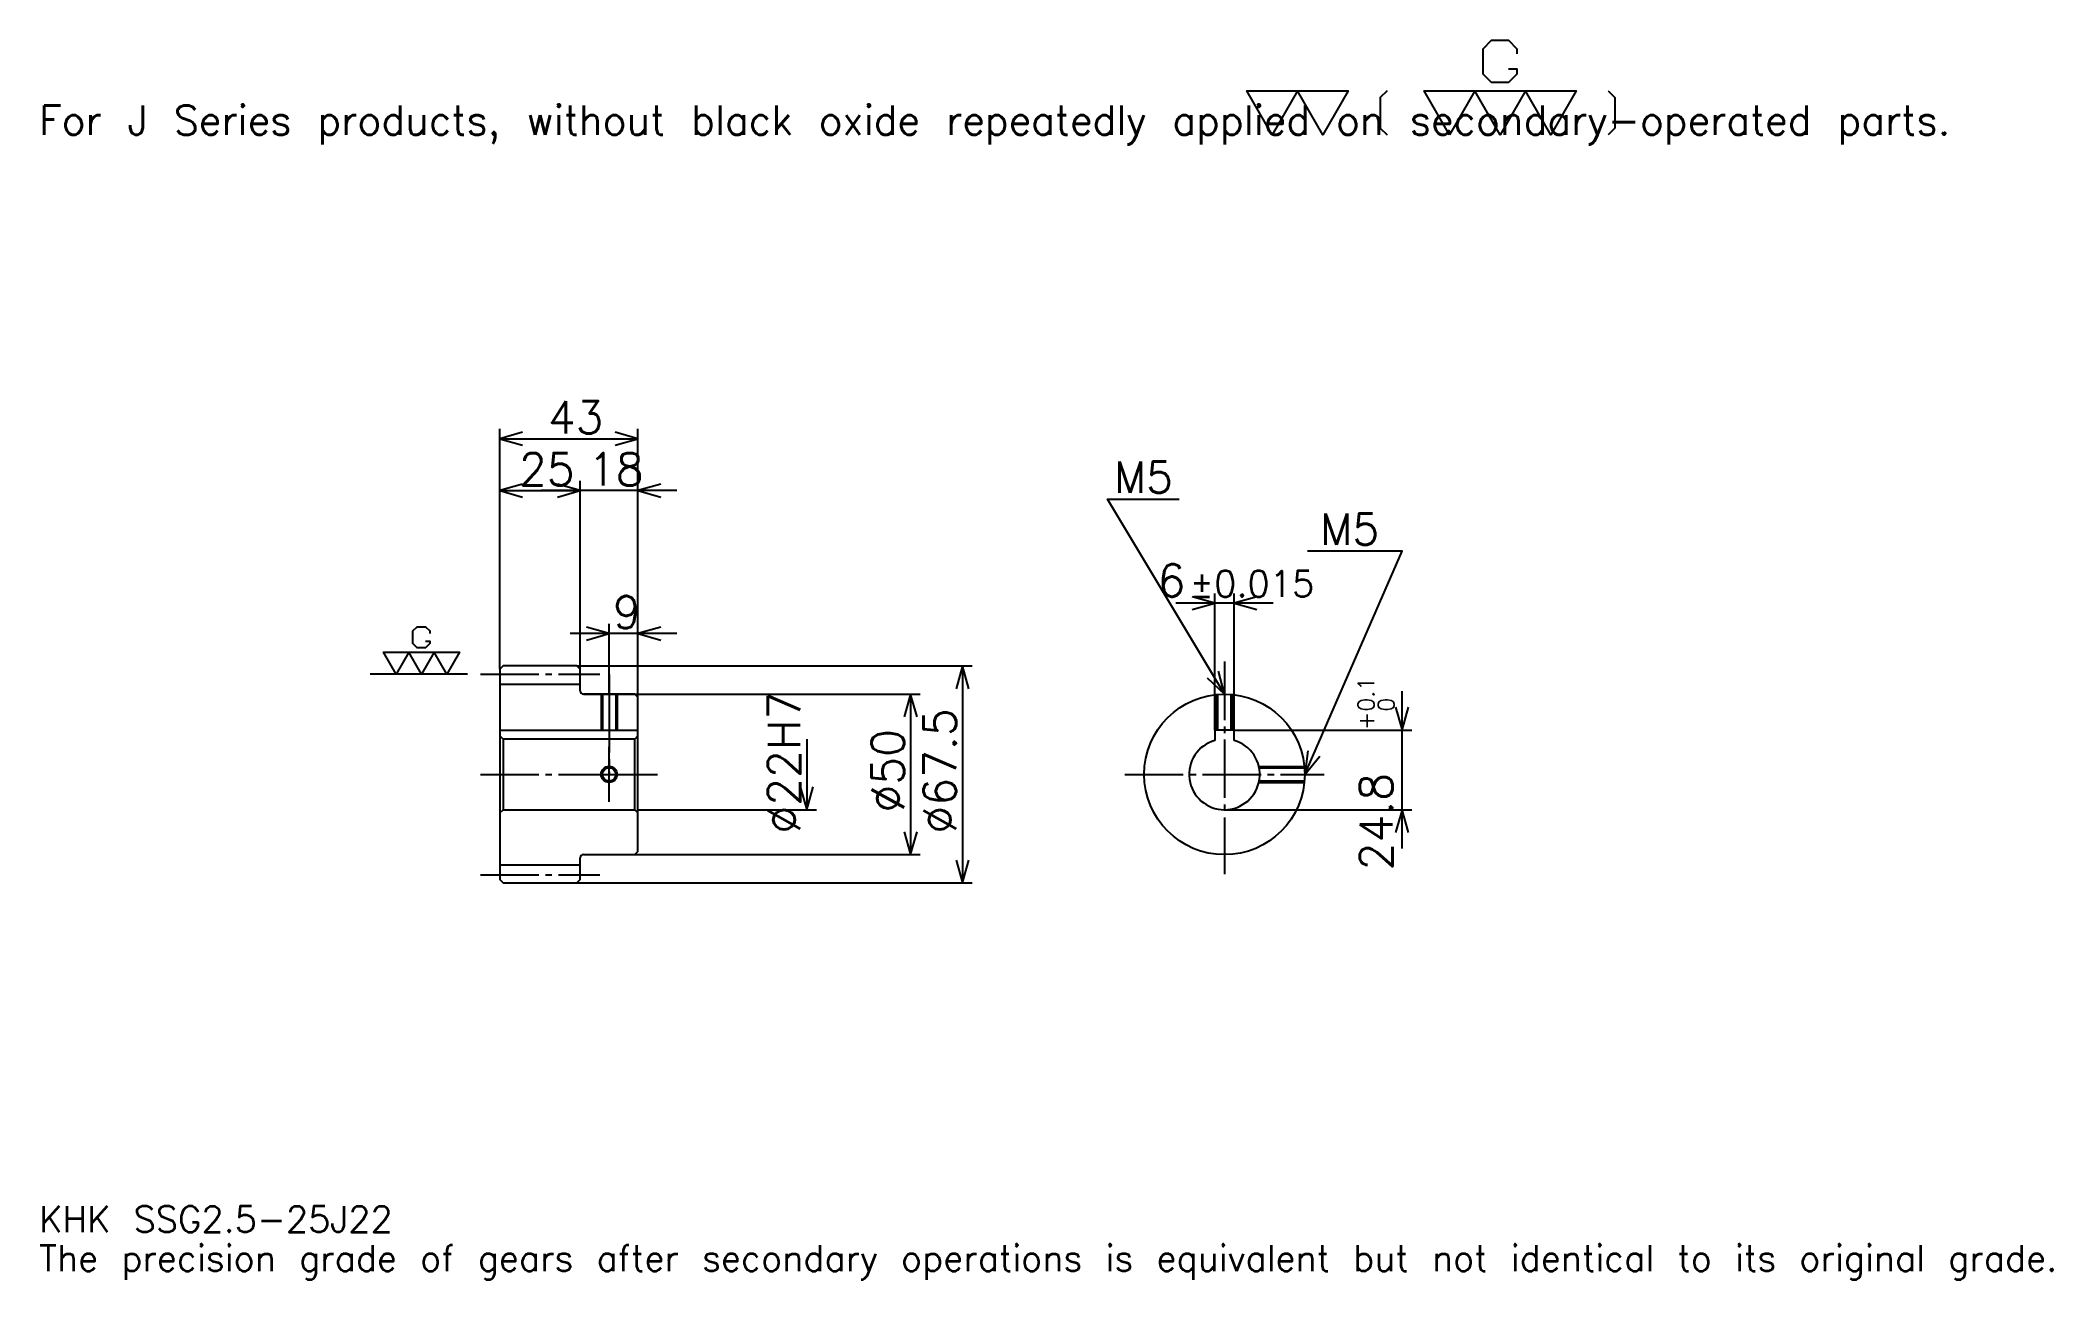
# Model space of a CAD drawing. Extents: x 21 to 647, y 7 to 393.
import ezdxf

# ---------------------------------------------------------------- set-up
doc = ezdxf.new("R2010")
doc.units = 0
doc.linetypes.add('DASHDOT', pattern=[24.260869, 18.195652, -2.021739, 2.021739, -2.021739])
doc.layers.get('0').update_dxf_attribs({"linetype": 'CONTINUOUS'})
doc.layers.add('DASHDOT', color=6, linetype='DASHDOT')
doc.styles.add('KANJI', font='TXT', dxfattribs={"bigfont": 'BIGFONT'})

msp = doc.modelspace()

# ---------------------------------------------------------------- linework, layer by layer
at = {"color": 5}
for p, q in [((163.760864, 198.521744), (163.760864, 272.315216)), ((206.760864, 198.521744), (206.760864, 272.315216)), ((163.760864, 269.282623), (206.760864, 269.282623)), ((163.760864, 253.108704), (188.760864, 253.108704)), ((218.891296, 253.108704), (176.630432, 253.108704)), ((188.760864, 198.521744), (188.760864, 256.141296)), ((386.456512, 178.571747), (386.456512, 221.108704)), ((392.456512, 178.571747), (392.456512, 221.108704)), ((404.586945, 218.076096), (374.32608, 218.076096)), ((218.891296, 208.630432), (185.630432, 208.630432)), ((197.760864, 198.521744), (197.760864, 211.663055)), ((163.760864, 197.521744), (163.760864, 198.521744)), ((187.760864, 198.521744), (206.760864, 198.521744)), ((188.760864, 197.521744), (188.760864, 198.521744)), ((197.760864, 189.771744), (197.760864, 198.521744)), ((197.760864, 189.771744), (197.760864, 198.521744)), ((206.760864, 198.521744), (310.880432, 198.521744)), ((206.760864, 188.771744), (206.760864, 198.521744)), ((307.847839, 198.521744), (307.847839, 131.021744)), ((189.760864, 189.771744), (206.760864, 189.771744)), ((206.760864, 189.771744), (294.706512, 189.771744)), ((291.673889, 189.771744), (291.673889, 139.771744)), ((444.782593, 141.641312), (444.782593, 190.702179)), ((259.32608, 175.771744), (259.32608, 153.771744)), ((392.456512, 178.571747), (447.815216, 178.571747)), ((206.760864, 153.771744), (262.358704, 153.771744)), ((389.456512, 153.771744), (447.815216, 153.771744)), ((189.760864, 139.771744), (206.760864, 139.771744)), ((206.760864, 139.771744), (294.706512, 139.771744)), ((187.760864, 131.021744), (206.760864, 131.021744)), ((206.760864, 131.021744), (310.880432, 131.021744))]:
    msp.add_line(p, q, dxfattribs=at)
at = {"color": 7}
msp.add_line((153.652161, 196.021744), (123.32608, 196.021744), dxfattribs=at)
at = {"color": 4}
for p, q in [((163.760864, 192.896744), (188.760864, 192.896744)), ((163.760864, 178.571747), (206.760864, 178.571747)), ((164.760864, 175.771744), (164.760864, 153.771744)), ((205.760864, 175.771744), (206.760864, 176.771744)), ((205.760864, 153.771744), (206.760864, 152.771744)), ((163.760864, 136.646744), (188.760864, 136.646744))]:
    msp.add_line(p, q, dxfattribs=at)
at = {"color": 7}
for points in [[(477.939148, 384.413483), (480.567413, 384.413483), (480.567413, 382.836548), (477.939148, 380.208282), (472.682617, 380.208282), (470.054352, 382.836548), (470.054352, 390.721313), (472.682617, 393.349579), (477.939148, 393.349579), (480.567413, 390.721313), (480.567413, 389.144348)], [(404.347839, 363.913055), (396.463043, 377.580017), (428.002197, 377.580017), (420.117401, 363.913055), (412.232635, 377.580017), (404.347839, 363.913055)], [(440.092194, 377.580017), (437.989594, 375.477417), (437.989594, 366.015656), (440.092194, 363.913055)], [(459.541321, 363.913055), (451.656525, 377.580017), (498.96524, 377.580017), (491.080444, 363.913055), (483.195679, 377.580017), (475.310883, 363.913055), (467.426086, 377.580017), (459.541321, 363.913055)], [(508.952637, 377.580017), (511.055237, 375.477417), (511.055237, 366.015656), (508.952637, 363.913055)], [(140.611954, 206.271957), (141.926086, 206.271957), (141.926086, 205.48349), (140.611954, 204.169357), (137.983688, 204.169357), (136.669556, 205.48349), (136.669556, 209.425873), (137.983688, 210.740005), (140.611954, 210.740005), (141.926086, 209.425873), (141.926086, 208.63739)], [(131.41304, 196.021744), (127.470642, 202.855225), (151.125, 202.855225), (147.182602, 196.021744), (143.240204, 202.855225), (139.297821, 196.021744), (135.355423, 202.855225), (131.41304, 196.021744)]]:
    msp.add_lwpolyline(points, dxfattribs=at)
at = {"color": 5}
for points in [[(170.836945, 271.304352), (163.760864, 269.282623), (170.836945, 267.260864)], [(199.684784, 267.260864), (206.760864, 269.282623), (199.684784, 271.304352)], [(170.836945, 255.130432), (163.760864, 253.108704), (170.836945, 251.086975)], [(181.684784, 251.086975), (188.760864, 253.108704), (181.684784, 255.130432)], [(181.684784, 251.086975), (188.760864, 253.108704), (181.684784, 255.130432)], [(213.836945, 255.130432), (206.760864, 253.108704), (213.836945, 251.086975)], [(389.456512, 189.771744), (353.065216, 250.42392), (375.304321, 250.42392)], [(414.456512, 164.771744), (444.782593, 234.25), (415.265198, 234.25)], [(379.380432, 216.054352), (386.456512, 218.076096), (379.380432, 220.097839)], [(399.532593, 220.097839), (392.456512, 218.076096), (399.532593, 216.054352)], [(190.684784, 206.608704), (197.760864, 208.630432), (190.684784, 210.652176)], [(213.836945, 210.652176), (206.760864, 208.630432), (213.836945, 206.608704)], [(309.869568, 191.445648), (307.847839, 198.521744), (305.82608, 191.445648)], [(384.082275, 194.799255), (389.456512, 189.771744), (387.54953, 196.879608)], [(293.695648, 182.695648), (291.673889, 189.771744), (289.652161, 182.695648)], [(442.760864, 185.647827), (444.782593, 178.571747), (446.804321, 185.647827)], [(415.434265, 172.065735), (414.456512, 164.771744), (419.140137, 170.448196)], [(257.304352, 160.847824), (259.32608, 153.771744), (261.347809, 160.847824)], [(446.804321, 146.695663), (444.782593, 153.771744), (442.760864, 146.695663)], [(289.652161, 146.847839), (291.673889, 139.771744), (293.695648, 146.847839)], [(305.82608, 138.097839), (307.847839, 131.021744), (309.869568, 138.097839)]]:
    msp.add_lwpolyline(points, dxfattribs=at)
at = {"color": 4}
for points in [[(188.760864, 190.771744), (188.760864, 197.521744), (187.760864, 198.521744), (164.760864, 198.521744), (163.760864, 197.521744), (163.760864, 152.771744)], [(189.760864, 139.771744), (205.760864, 139.771744), (206.760864, 140.771744), (206.760864, 188.771744), (205.760864, 189.771744), (189.760864, 189.771744)], [(195.260864, 189.771744), (195.260864, 178.571747)], [(195.695862, 189.771744), (195.695862, 178.571747)], [(199.825867, 189.771744), (199.825867, 178.571747)], [(200.260864, 189.771744), (200.260864, 178.571747)], [(386.956512, 178.571747), (386.956512, 189.646423)], [(387.39151, 178.571747), (387.39151, 189.68631)], [(391.521515, 178.571747), (391.521515, 189.68631)], [(391.956512, 178.571747), (391.956512, 189.646423)], [(163.760864, 152.771744), (164.760864, 153.771744), (205.760864, 153.771744), (205.760864, 175.771744), (164.760864, 175.771744), (163.760864, 176.771744)], [(392.456512, 175.354752), (392.456512, 178.571747), (386.456512, 178.571747), (386.456512, 175.354752)], [(400.16864, 167.271744), (414.331177, 167.271744)], [(400.260925, 166.836746), (414.371094, 166.836746)], [(400.16864, 162.271744), (414.331177, 162.271744)], [(400.260925, 162.706741), (414.371094, 162.706741)], [(163.760864, 152.771744), (163.760864, 132.021744), (164.760864, 131.021744), (187.760864, 131.021744), (188.760864, 132.021744), (188.760864, 138.771744)]]:
    msp.add_lwpolyline(points, dxfattribs=at)
for centre, radius in [((389.456512, 164.771744), 25), ((197.760864, 164.771744), 2.065)]:
    msp.add_circle(centre, radius, dxfattribs=at)
at = {"color": 7}
msp.add_circle((197.760864, 164.771744), 2.5, dxfattribs=at)
at = {"color": 4}
for centre, radius, start, end in [((189.760864, 190.771744), 1, 180, 270), ((389.456512, 164.771744), 11, 105.826620886, 74.173379114), ((189.760864, 138.771744), 1, 90, 180)]:
    msp.add_arc(centre, radius, start, end, dxfattribs=at)
at = {"layer": 'DASHDOT', "color": 7}
for p, q in [((157.695648, 196.021744), (194.82608, 196.021744)), ((389.456512, 199.880432), (389.456512, 133.706528)), ((197.760864, 189.771744), (197.760864, 164.771744)), ((157.695648, 164.771744), (212.82608, 164.771744)), ((358.391296, 164.771744), (420.521729, 164.771744)), ((157.695648, 133.521744), (194.82608, 133.521744))]:
    msp.add_line(p, q, dxfattribs=at)
for points in [[(197.760864, 195.83696), (197.760864, 172.506531)], [(197.760864, 156.206528), (197.760864, 173.33696)], [(189.195648, 164.771744), (206.32608, 164.771744)]]:
    msp.add_lwpolyline(points, dxfattribs=at)

# ---------------------------------------------------------------- texts
at = {"color": 7, "style": 'KANJI'}
for s, height, p in [('For J Series products, without black oxide repeatedly applied on secondary-operated parts.', 9.097826, (20.217392, 363.913055)), ('43', 10.108696, (178.690216, 270.900024)), ('25', 10.108696, (169.690216, 254.726105)), ('18', 10.108696, (191.190216, 254.726105)), ('M5', 9.704348, (355.086945, 252.445648)), ('M5', 9.704348, (419.308685, 236.271744)), ('6', 10.108696, (368.590149, 220.097839)), ('%%p0.015', 8.086957, (378.596527, 220.097839)), ('9', 10.108696, (198.97554, 210.247833)), ('KHK SSG2.5-25J22', 8.086957, (20.217392, 22.23913)), ('The precision grade of gears after secondary operations is equivalent but not identical to its original grade.', 8.086957, (20.217392, 10.108696))]:
    msp.add_text(s, height=height, dxfattribs=at).set_placement(p)
for s, height, p in [('%%c22H7', 10.108696, (257.304352, 146.32338)), ('0.1', 5.054348, (436.089111, 184.283539)), ('%%c67.5', 10.108696, (305.82608, 146.32338)), ('+', 5.054348, (436.089111, 178.622665)), ('0', 5.054348, (442.356506, 184.283539)), ('%%c50', 10.108696, (289.652161, 152.894028)), ('24.8', 10.108696, (441.749969, 134.868225))]:
    msp.add_text(s, height=height, rotation=90, dxfattribs=at).set_placement(p)

doc.saveas('drawing.dxf')
